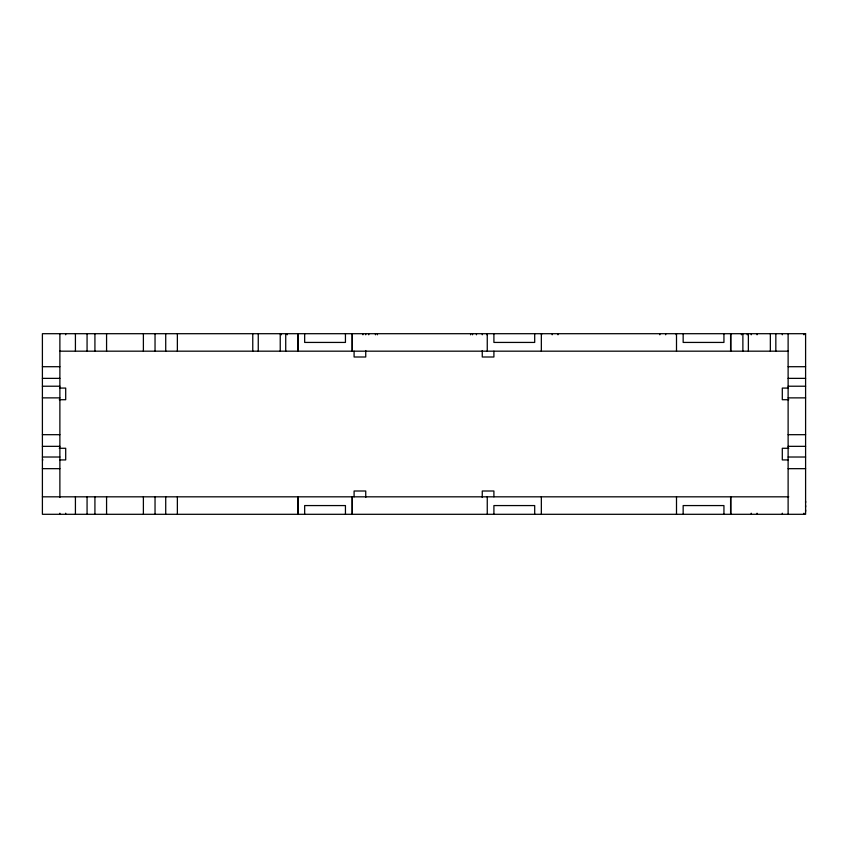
<?xml version="1.0" encoding="UTF-8"?>
<svg xmlns="http://www.w3.org/2000/svg" width="848" height="848" viewBox="0 0 848 848"><rect width="100%" height="100%" fill="white"/><g stroke="black" fill="none" stroke-linecap="round" stroke-linejoin="round"><path stroke-width="1.27" d="M805.6 511.386L805.6 509.934M805.6 507.019L805.6 505.567M805.6 502.652L805.6 501.189M59.879 351.178L788.121 351.178M42.4 366.707L59.879 366.707M788.121 366.707L805.6 366.707M42.4 378.367L59.879 378.367M788.121 378.367L805.6 378.367M42.4 386.222L59.879 386.222M788.121 386.222L805.6 386.222M59.879 388.077L65.699 388.077L65.699 399.726L59.233 399.726M788.121 388.077L782.301 388.077L782.301 399.726L788.767 399.726M42.4 397.871L59.879 397.871M788.121 397.871L805.6 397.871M42.4 434.685L59.879 434.685M788.121 434.685L805.6 434.685M42.4 446.334L59.879 446.334M788.121 446.334L805.6 446.334M59.233 448.274L65.699 448.274L65.699 459.923L59.879 459.923M788.767 448.274L782.301 448.274L782.301 459.923L788.121 459.923M42.4 457.019L59.879 457.019M788.121 457.019L805.6 457.019M42.4 459.923L42.951 459.923M42.4 468.668L59.879 468.668M788.121 468.668L805.6 468.668M42.4 496.822L788.767 496.822M803.936 333.699L803.936 334.79M803.936 513.21L803.936 514.301M788.121 333.699L788.121 514.301M782.301 333.699L782.301 334.79M782.301 513.21L782.301 514.301M775.835 333.699L775.835 351.178M770.344 333.699L770.344 351.178M757.052 333.699L757.052 334.79M757.052 513.21L757.052 514.301M751.222 333.699L751.222 334.79M751.222 513.21L751.222 514.301M748.371 333.699L748.371 351.178M747.247 333.699L747.247 334.79M742.88 333.699L742.88 351.178M741.417 333.699L741.417 334.79M730.838 333.699L730.838 351.178M730.838 496.822L730.838 514.301M730.594 333.699L730.594 351.178M730.594 496.822L730.594 514.301M723.938 333.699L723.938 342.433L683.159 342.433L683.159 333.699M723.938 514.301L723.938 505.567L683.159 505.567L683.159 514.301M676.503 333.699L676.503 351.178M676.503 496.822L676.503 514.301M676.259 333.699L676.259 334.79M665.68 333.699L665.68 334.79M659.85 333.699L659.85 334.79M557.995 333.699L557.995 334.79M552.175 333.699L552.175 334.79M541.586 333.699L541.586 334.79M541.342 333.699L541.342 351.178M541.342 496.822L541.342 514.301M534.696 333.699L534.696 342.433L493.907 342.433L493.907 333.699M534.696 514.301L534.696 505.567L493.907 505.567L493.907 514.301M493.907 351.178L493.907 356.997L482.258 356.997L482.258 350.531M493.907 496.822L493.907 491.003L482.258 491.003L482.258 497.469M487.261 333.699L487.261 351.178M487.261 496.822L487.261 514.301M487.017 333.699L487.017 334.79M482.258 333.699L482.258 334.79M476.438 333.699L476.438 334.79M472.548 333.699L472.548 334.79M470.608 333.699L470.608 334.79M377.392 333.699L377.392 334.79M375.452 333.699L375.452 334.79M368.753 333.699L368.753 334.79M365.742 333.699L365.742 334.79M365.742 350.531L365.742 356.997L354.093 356.997L354.093 351.178M365.742 497.469L365.742 491.003L354.093 491.003L354.093 496.822M362.923 333.699L362.923 334.79M352.344 333.699L352.344 351.178M352.344 496.822L352.344 514.301M352.1 333.699L352.1 351.178M352.1 496.822L352.1 514.301M345.443 333.699L345.443 342.433L304.665 342.433L304.665 333.699M345.443 514.301L345.443 505.567L304.665 505.567L304.665 514.301M298.019 333.699L298.019 351.178M298.019 496.822L298.019 514.301M297.775 333.699L297.775 351.178M297.775 496.822L297.775 514.301M287.186 333.699L287.186 334.79M285.723 333.699L285.723 351.178M281.366 333.699L281.366 334.79M280.232 333.699L280.232 351.178M258.258 333.699L258.258 351.178M252.768 333.699L252.768 351.178M177.37 333.699L177.37 351.178M177.37 496.822L177.37 514.301M165.72 333.699L165.72 351.178M165.72 496.822L165.72 514.301M155.036 333.699L155.036 351.178M155.036 496.822L155.036 514.301M143.386 333.699L143.386 351.178M143.386 496.822L143.386 514.301M106.572 333.699L106.572 351.178M106.572 496.822L106.572 514.301M94.923 333.699L94.923 351.178M94.923 496.822L94.923 514.301M87.068 333.699L87.068 351.178M87.068 496.822L87.068 514.301M75.419 333.699L75.419 351.178M75.419 496.822L75.419 514.301M65.699 333.699L65.699 334.79M65.699 513.21L65.699 514.301M59.879 333.699L59.879 497.469M59.879 513.21L59.879 514.301M805.6 333.699L42.4 333.699L42.4 514.301L805.6 514.301L805.6 333.699"/></g></svg>
